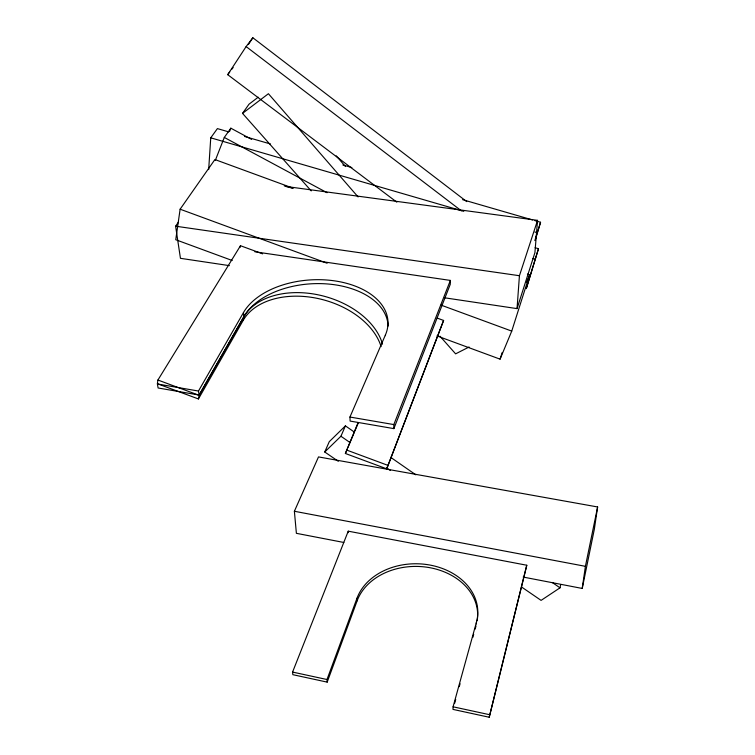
<?xml version="1.0" encoding="UTF-8"?>
<svg xmlns="http://www.w3.org/2000/svg" width="755" height="755" viewBox="0 0 755 755"><rect width="100%" height="100%" fill="white"/><g stroke="black" fill="none" stroke-linecap="round" stroke-linejoin="round"><path stroke-width="1.13" d="M254.841 251.783L450.367 280.416L450.263 284.342L393.874 428.623L350.122 421.082L349.942 417.043L385.437 334.89A74.556 45.753 -3.3 0 0 335.881 281.058A74.556 45.753 -3.3 0 0 243.469 312.589L198.48 391.033L199.094 395.044L158.106 387.985L157.389 383.974L198.48 391.033M476.433 622.29L453.085 706.803L452.981 709.398L489.212 717.25L526.782 565.24L348.244 531.171L292.572 672.073L292.846 674.677L327.189 682.124L357.124 600.838L357.011 598.205A61.608 48.056 0.9 0 1 431.209 565.297A61.608 48.056 0.9 0 1 476.433 622.29L476.339 623.941M208.673 169.592L210.749 137.825L217.402 128.605L228.699 131.88M444.827 297.829L517.043 308.616L519.431 275.717L537.551 220.356L286.192 186.504M489.212 717.25L526.782 565.24M537.551 220.356L534.908 252.68L517.043 308.616M293.299 188.269L214.901 159.541L180.124 209.201L175.745 239.722L232.2 260.503M262.627 253.859L240.486 245.715L157.918 380.029L157.38 383.719L198.433 398.951L243.167 320.413L243.912 316.798A73.669 49.32 15.2 0 1 317.138 294.62A73.669 49.32 15.2 0 1 382.53 344.176M523.196 577.065L582.218 588.447L585.408 566.326L597.62 506.964L318.506 456.917L294.384 511.267L296.385 533.323L343.827 542.467M597.62 506.964L594.355 529.132L582.218 588.447M198.433 398.951L199.094 395.309L243.912 316.798M240.175 247.3L240.486 245.715M521.686 587.079L541.09 600.385L560.002 587.834L560.738 584.493M454.718 703.122L455.718 699.489M459.257 686.654L460.069 683.709M472.856 637.352L473.696 634.304M475.131 629.132L475.999 625.98M534.842 240.571L540.552 222.263L534.908 220.62M535.54 239.118L540.552 222.263M538.475 248.706L526.292 288.589L538.475 248.706L535.087 247.716M437.23 318.1L443.6 320.441L386.72 468.827L345.384 453.481L357.993 422.8M436.975 335.918L500.074 359.154L511.739 331.105L529.604 274.867L527.396 274.056M500.074 359.154L502.198 352.5M386.72 468.827L443.6 320.441M327.189 682.124L326.99 679.519L357.011 598.205M215.345 160.305L224.301 137.438L230.841 128.19L251.604 139.382M393.874 428.623L393.827 424.574L450.367 280.416M229.558 131.446L230.841 128.19M526.528 282.351L529.604 274.867M345.384 453.481L347.536 448.385M347.998 447.3L354.463 432.002M354.85 431.096L358.172 423.234M338.315 461.305L324.735 451.99L340.93 436.248L345.412 425.877L354.095 431.917M324.735 451.99L329.284 441.656L345.412 425.877M199.094 395.044L243.922 316.543L243.469 312.589M396.837 202.17L227.717 74.679L246.13 46.584L252.84 37.75L466.722 201.604M248.414 44.507L252.84 37.75M229.36 265.628L180.445 258.323L175.613 226.198L178.274 222.357M311.22 190.902L242.534 113.382L249.008 104.209L258.201 97.197M227.717 74.679L229.746 71.989M231.776 69.309L233.125 67.516M242.534 113.382L268.412 93.724L358.078 196.932M469.072 347.007L455.614 353.85L440.005 336.23M175.613 226.198L519.431 275.717M349.942 417.043L393.827 424.574M294.384 511.267L585.408 566.326M292.572 672.073L326.99 679.519M453.085 706.803L489.4 714.664M244.516 136.457L270.507 143.988M342.817 164.949L351.858 167.572M462.589 199.66L532.643 219.969M210.749 137.825L463.759 211.343M534.927 232.021L537.183 232.682M284.267 185.872L292.185 188.184M532.888 258.559L535.144 259.22M180.124 209.201L327.142 263.24M440.995 305.095L511.739 331.105M157.918 380.029L199.094 395.309M346.488 449.999L387.957 465.382M224.301 137.438L327.066 192.714M340.93 436.248L349.65 442.288M386.484 467.779L390.363 470.459M552.245 582.464L560.002 587.834M390.75 457.388L415.835 474.82M246.13 46.584L461.324 210.787M336.239 155.851L345.469 166.534M348.244 531.171L348.319 532.662M385.437 334.89L385.446 335.635M243.922 316.543A74.349 45.8 -3.4 0 1 325.962 283.852A74.349 45.8 -3.4 0 1 388.061 326.066M243.167 320.413A73.462 49.33 15.2 0 1 315.505 298.017A73.462 49.33 15.2 0 1 381.115 346.63M357.124 600.838A61.466 48.046 0.9 0 1 428.444 567.449A61.466 48.046 0.9 0 1 477.207 620.638"/></g></svg>
